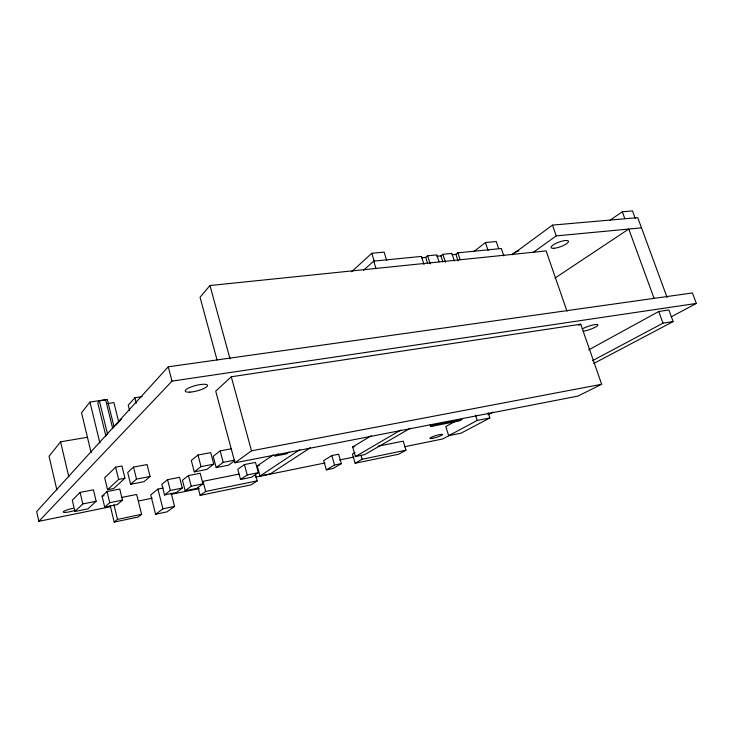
<?xml version="1.0" encoding="UTF-8"?>
<svg xmlns="http://www.w3.org/2000/svg" width="733" height="733" viewBox="0 0 733 733"><rect width="100%" height="100%" fill="white"/><g stroke="black" fill="none" stroke-linecap="round" stroke-linejoin="round"><path stroke-width="1.1" d="M114.055 426.918L107.275 399.43L89.957 402.069L81.528 412.734L91.13 452.646M87.273 437.299L60.582 441.807L49.056 456.274L56.853 489.882M112.781 428.778L105.671 399.906L99.386 400.859L97.773 402.848L105.909 436.117M567.021 311.259L546.131 250.924L209.968 285.531L200.045 297.259L217.06 360.04M142.248 396.599L134.89 397.735L128.257 405.138L129.613 410.562M671.19 316.876L696.35 303.435L692.438 292.962L168.26 366.802L36.65 511.588L38.858 521.319L110.656 506.677M115.567 425.516L121.687 418.79M38.858 521.319L171.998 381.133L696.35 303.435M80.099 492.393L72.292 500.227L74.931 511.478L87.96 508.839L96.151 501.262L93.412 489.809L80.099 492.393L82.82 503.928L74.931 511.478M115.622 467.159L104.672 477.815L107.559 489.717L113.707 488.508L124.949 478.228L121.944 465.986L115.622 467.159L118.627 479.437L107.559 489.717M102.061 496.149L107.045 491.55L119.754 489.048L122.466 500.126L117.262 504.588L104.709 507.144L102.061 496.149L104.15 495.737M133.525 467.086L127.698 472.473L130.611 484.284L144.007 481.673L150.073 476.459L147.086 464.548L133.525 467.086L136.503 479.089L130.611 484.284M231.28 376.78L215.722 391.156L234.991 462.798L577.888 396.095L601.656 384.275L580.747 324.206L231.28 376.78L251.492 450.813L234.991 462.798M351.583 271.751L371.805 253.279L384.101 252.125L386.731 260.554M363.513 270.266L373.702 261.131L421.429 256.413L424.013 264.476M104.709 507.144L109.748 502.691L122.466 500.126M421.603 257.787L425.708 257.375L427.605 255.799L436.795 254.892L439.049 261.883M436.895 256.266L440.936 255.863L442.86 254.296L451.885 253.398L454.378 261.021M110.17 505.468L114.192 522.088L117.5 519.404L141.588 514.319L136.668 494.445L121.357 497.515M167.573 479.666L161.819 484.311L164.522 494.958L176.369 492.549L182.315 488.041L179.558 477.311L167.573 479.666L170.322 490.459L164.522 494.958M197.992 455.028L191.304 460.443L194.282 471.86L206.862 469.404L213.761 464.163L210.719 452.646L197.992 455.028L201.025 466.628L194.282 471.86M163.221 488.022L157.925 489.085L150.732 494.876L155.588 514.282L167.069 511.845L174.573 506.393L171.238 493.3M451.931 254.763L455.899 254.369L457.859 252.812L501.335 248.514L503.828 255.909M473.72 251.703L485.438 242.55L496.25 241.533L498.577 248.441M188.454 475.561L182.453 480.225L185.165 490.762L196.774 488.398L202.968 483.862L200.191 473.252L188.454 475.561L191.212 486.236L185.165 490.762M231.573 448.752L220.157 450.887L213.202 456.302L216.189 467.581L228.494 465.18L234.771 460.59M141.588 514.319L138.088 517.031L114.192 522.088M216.189 467.581L223.217 462.34L234.633 460.132M155.588 514.282L162.909 508.839L174.573 506.393M512.202 254.452L516.646 251.181L518.918 250.952M512.083 254.818L552.471 225.113L637.737 217.637L667.112 297.479M533.129 252.482L556.237 235.898L641.494 227.844M198.057 487.39L200.136 495.407L205.698 491.467L257.21 480.848L255.414 474.278M244.419 464.575L237.785 469.267L240.534 479.483L251.52 477.247L258.328 472.684L255.515 462.395L244.419 464.575L247.223 474.929L240.534 479.483M610.168 220.147L622.317 211.764L632.497 210.912L635.3 218.535M310.407 447.726L270.211 473.912L260.004 475.992L257.246 465.904L273.253 454.927M278.21 453.819L274.765 456.155L286.365 453.892L288.985 452.142M554.991 278.082L628.758 229.044L654.028 298.23M260.004 475.992L299.889 449.622M257.21 480.848L251.135 484.825L200.136 495.407M331.829 455.578L323.674 460.562L326.341 469.871L333.057 468.469L341.34 463.613L338.609 454.213L331.829 455.578L334.55 465.006L326.341 469.871M410.196 428.31L364.704 454.643L355.478 456.531L352.674 446.974L371.264 435.741M355.047 452.527L352.436 454.075L355.12 463.256L398.605 454.231L405.972 450.199L403.223 441.147L378.026 446.205M578.832 325.324L580.747 324.206M355.478 456.531L400.814 430.014M355.12 463.256L362.139 459.234L405.972 450.199M430.766 426.514L433.524 424.957L462.056 419.395L459.215 420.953L430.766 426.514L430.143 424.526M455.578 421.173L445.801 426.551L448.669 435.686L461.039 433.185L489.882 417.938L488.196 412.706M588.599 349.934L658.729 311.498L668.89 309.967L673.151 321.567L593.712 363.504M448.669 435.686L477.201 420.44L489.882 417.938M449.778 435.182L442.732 438.948L404.589 446.727M488.022 414.75L493.052 412.056M592.374 360.755L662.999 323.171L673.151 321.567M334.55 465.006L341.34 463.613M138.702 500.951L152.171 498.211M171.238 494.317L199.284 488.599M255.377 477.156L324.939 462.972M339.516 459.994L354.103 457.026M238.857 474.132L203.041 481.324L205.698 491.467M170.322 490.459L182.315 488.041M191.212 486.236L202.968 483.862M247.223 474.929L258.328 472.684M82.82 503.928L96.151 501.262M257.246 465.904L259.29 465.501M352.674 446.974L354.726 446.571M136.503 479.089L150.073 476.459M201.025 466.628L213.761 464.163M251.492 450.813L601.656 384.275M118.627 479.437L124.949 478.228M107.412 403.59L113.917 402.582L118.599 421.484M622.317 211.764L624.763 218.471M658.729 311.498L662.999 323.171M552.471 225.113L556.237 235.898M485.438 242.55L488.086 250.494M457.859 252.812L459.985 259.317M455.899 254.369L458.024 260.866M442.86 254.296L445.444 262.258M440.936 255.863L442.86 261.818M427.605 255.799L430.189 263.834M425.708 257.375L427.632 263.385M475.506 415.171L477.201 420.44M371.805 253.279L374.435 261.773M373.702 261.131L375.947 268.379M360.92 455.101L362.139 459.234M209.968 285.531L230.034 358.858M220.157 450.887L223.217 462.34M168.26 366.802L171.998 381.133M134.89 397.735L136.283 403.26M157.925 489.085L162.909 508.839M99.386 400.859L107.623 434.495M89.957 402.069L99.926 443.108M113.899 504.57L117.5 519.404M107.045 491.55L109.748 502.691M60.582 441.807L68.82 476.899M75.481 510.205A8.255 1.319 -13.9 0 1 63.34 512.202A8.255 1.319 -13.9 0 1 73.08 508.308M582.139 329.007A9.428 1.759 -19 0 1 594.729 324.618A9.428 1.759 -19 0 1 595.81 326.881A9.428 1.759 -19 0 1 583.221 331.261M189.957 392.118A11.508 2.776 -14.6 0 0 207.466 385.75A11.508 2.776 -14.6 0 0 191.625 386.767A11.508 2.776 -14.6 0 0 189.957 392.118M432.772 438.288A6.624 0.935 -17 0 0 442.512 434.596A6.624 0.935 -17 0 0 433.267 436.447A6.624 0.935 -17 0 0 432.772 438.288M554.24 248.258A9.263 2.437 -20.1 0 0 568.405 241.899A9.263 2.437 -20.1 0 0 556.695 243.017A9.263 2.437 -20.1 0 0 554.24 248.258"/></g></svg>
